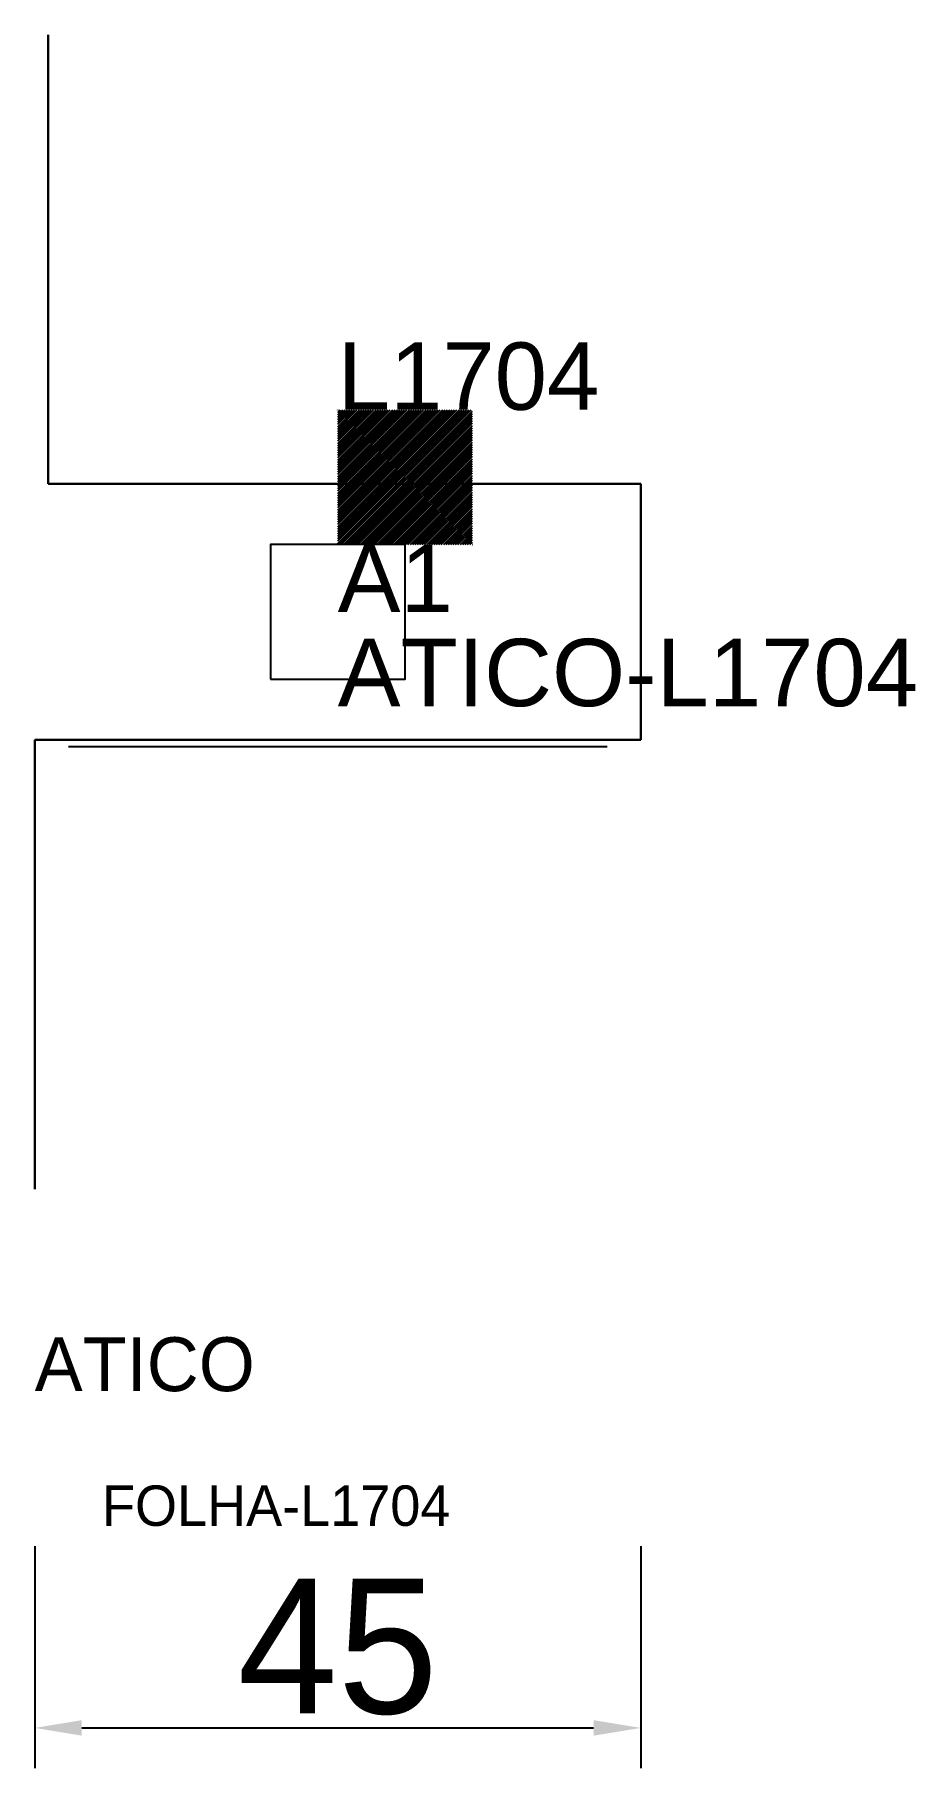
# Model space of a CAD drawing. Header units: metres. Extents: x 222 to 288, y 73 to 202.
import ezdxf

# ---------------------------------------------------------------- set-up
doc = ezdxf.new("R2010")
doc.units = ezdxf.units.M
for name, color, linetype in [('3', 3, 'CONTINUOUS'), ('AUX00', 7, 'CONTINUOUS'), ('COTA', 241, 'CONTINUOUS'), ('FOLHA', 255, 'CONTINUOUS'), ('Hachura', 251, 'CONTINUOUS'), ('NOMENCLATURA', 7, 'CONTINUOUS'), ('Nível', 160, 'CONTINUOUS'), ('Painéis', 200, 'CONTINUOUS'), ('Pilares', 5, 'CONTINUOUS'), ('REAPROVEITAMENTO', 251, 'CONTINUOUS'), ('SARR_2.2x7', 40, 'CONTINUOUS')]:
    doc.layers.add(name, color=color, linetype=linetype)
doc.styles.add('ARIAL', font='Arial.ttf')
doc.styles.add('STR_STANDARD', font='arial.ttf')
doc.dimstyles.new('EZ DXF', dxfattribs={"dimtxt": 10, "dimasz": 3.5, "dimexe": 3, "dimexo": 1.5, "dimgap": 1, "dimtad": 1, "dimdec": 1, "dimdsep": 46, "dimcen": 2.5, "dimazin": 3, "dimtfac": 1, "dimtmove": 0, "dimatfit": 3})

msp = doc.modelspace()

# ---------------------------------------------------------------- hatches: boundary and pattern name
at = {"layer": 'Hachura'}
h = msp.add_hatch(dxfattribs=at)
h.set_pattern_fill('ANSI31', scale=50)
h.paths.add_polyline_path([(222.2, 115.8), (222.2, 149.15), (267.2, 149.15), (267.2, 168.15), (223.2, 168.15), (223.2, 201.5), (223.2, 168.15), (267.2, 168.15), (267.2, 149.15), (222.2, 149.15)])
h = msp.add_hatch(dxfattribs=at)
h.set_pattern_fill('ANSI31', scale=50)
h.paths.add_polyline_path([(222.2, 115.8), (222.2, 149.15), (267.2, 149.15), (267.2, 168.15), (223.2, 168.15), (223.2, 201.5), (223.2, 168.15), (267.2, 168.15), (267.2, 149.15), (222.2, 149.15)])
at = {"layer": 'Reaproveitamento'}
h = msp.add_hatch(dxfattribs=at)
h.set_pattern_fill('SOLID')
h.paths.add_polyline_path([(244.7, 163.65), (254.7, 163.65), (254.7, 173.65), (244.7, 173.65)])
h = msp.add_hatch(dxfattribs=at)
h.set_pattern_fill('SOLID')
h.paths.add_polyline_path([(244.7, 163.65), (254.7, 163.65), (254.7, 173.65), (244.7, 173.65)])

# ---------------------------------------------------------------- linework, layer by layer
at = {"layer": 'Painéis', "color": 200}
for p, q in [((223.2, 168.15), (223.2, 201.5)), ((223.2, 201.5), (223.2, 168.15)), ((223.2, 168.15), (223.2, 201.5)), ((223.2, 201.5), (223.2, 168.15)), ((267.2, 168.15), (223.2, 168.15)), ((223.2, 168.15), (267.2, 168.15)), ((267.2, 168.15), (223.2, 168.15)), ((223.2, 168.15), (267.2, 168.15)), ((267.2, 149.15), (267.2, 168.15)), ((267.2, 168.15), (267.2, 149.15)), ((267.2, 149.15), (267.2, 168.15)), ((267.2, 168.15), (267.2, 149.15)), ((222.2, 115.8), (222.2, 149.15)), ((222.2, 149.15), (267.2, 149.15)), ((267.2, 149.15), (222.2, 149.15)), ((222.2, 149.15), (222.2, 115.8)), ((222.2, 115.8), (222.2, 149.15)), ((222.2, 149.15), (267.2, 149.15)), ((267.2, 149.15), (222.2, 149.15)), ((222.2, 149.15), (222.2, 115.8))]:
    msp.add_line(p, q, dxfattribs=at)
at = {"layer": 'Pilares'}
msp.add_lwpolyline([(239.7, 153.65), (249.7, 153.65), (249.7, 163.65), (239.7, 163.65)], close=True, dxfattribs=at)
msp.add_lwpolyline([(239.7, 153.65), (249.7, 153.65), (249.7, 163.65), (239.7, 163.65)], close=True, dxfattribs=at)
at = {"layer": 'SARR_2.2x7'}
msp.add_line((224.7, 148.65), (264.7, 148.65), dxfattribs=at)
msp.add_line((224.7, 148.65), (264.7, 148.65), dxfattribs=at)

# ---------------------------------------------------------------- texts
at = {"layer": '3', "style": 'STR_STANDARD'}
msp.add_text('A1', height=5, dxfattribs=at).set_placement((244.7, 158.65))
msp.add_text('A1', height=5, dxfattribs=at).set_placement((244.7, 158.65))
at = {"layer": 'AUX00', "style": 'STR_STANDARD'}
msp.add_text('ATICO-L1704', height=5, dxfattribs=at).set_placement((244.7, 151.65))
msp.add_text('ATICO-L1704', height=5, dxfattribs=at).set_placement((244.7, 151.65))
at = {"layer": 'FOLHA'}
msp.add_text('FOLHA-L1704', height=3, dxfattribs=at).set_placement((227.2, 90.8))
msp.add_text('FOLHA-L1704', height=3, dxfattribs=at).set_placement((227.2, 90.8))
at = {"layer": 'NOMENCLATURA', "insert": (244.7, 178.65), "char_height": 5, "attachment_point": 1, "style": 'ARIAL'}
msp.add_mtext('L1704', dxfattribs=at)
msp.add_mtext('L1704', dxfattribs=at)
at = {"layer": 'Nível'}
msp.add_text('ATICO', height=4, dxfattribs=at).set_placement((222.2, 100.8))
msp.add_text('ATICO', height=4, dxfattribs=at).set_placement((222.2, 100.8))

# ---------------------------------------------------------------- dimensions: what is measured, and where the dimension line sits
at = {"layer": 'COTA'}
msp.add_linear_dim(base=(222.2, 75.8), p1=(222.2, 90.8), p2=(267.2, 90.8), dimstyle='EZ DXF', dxfattribs=at).render()
msp.add_linear_dim(base=(222.2, 75.8), p1=(222.2, 90.8), p2=(267.2, 90.8), dimstyle='EZ DXF', dxfattribs=at).render()

doc.saveas('drawing.dxf')
